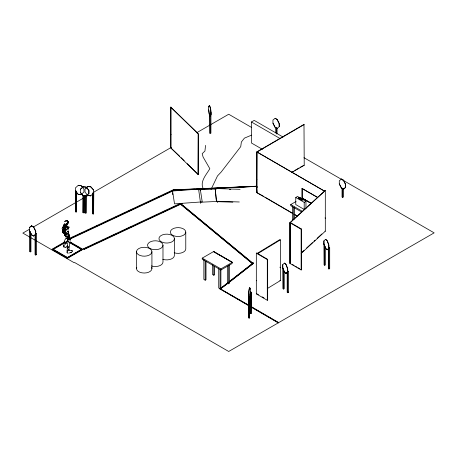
<?xml version="1.0" encoding="UTF-8"?>
<svg xmlns="http://www.w3.org/2000/svg" width="457" height="457" viewBox="0 0 457 457"><rect width="100%" height="100%" fill="white"/><g stroke="black" fill="none" stroke-linecap="round" stroke-linejoin="round"><path stroke-width="0.69" d="M67.687 222.399L67.693 221.377L67.75 222.508M64.705 225.061L64.814 223.73L65.168 224.581L64.431 224.878L65.151 224.627M200.589 203.359L198.675 189.815L215.761 189.004M217.681 202.548L217.686 201.406L200.6 202.217M68.019 234.372L67.91 237.023L68.47 237.217L68.396 235.584L68.75 236.532M63.135 231.693L63.203 232.773L63.215 230.591L63.152 232.659L62.889 230.488L63.055 232.756L62.62 230.625L62.495 231.431L62.969 232.739L62.695 230.859L63.095 232.887L63.095 230.848M63.306 229.688L63.609 229.871L63.289 230.448L62.7 230.471L62.7 230.002L63.146 232.79L62.838 230.042L63.169 232.699L63.157 231.528L64.157 231.053L63.266 231.785M63.603 230.168L63.609 229.871M67.47 221.154L67.607 222.993L67.865 222.273L67.607 222.993M70.041 239.211L70.047 238.914L69.978 239.211M67.482 247.523L67.27 249.014L67.328 247.454M64.78 224.404L64.814 223.73M67.91 237.029L68.659 237.114C68.47 236.229 67.527 237.977 68.659 237.114L68.893 236.617M63.237 227.86L63.352 227.175L63.774 227.358L63.546 228.489L63.037 228.351L63.563 228.192L63.672 228.626M62.7 230.471L63.689 230.299L63.357 229.854C64.705 230.179 62.066 231.242 62.957 230.168M68.042 237.212L68.556 236.812L68.659 237.114M63.871 245.22L63.951 244.124M68.933 249.111L68.853 250.247L69.104 247.471M67.202 249.339L67.053 252.681L67.156 252.264M69.413 236.852L68.916 235.938M67.716 221.205L67.75 222.616M66.396 225.073L66.059 224.581M69.755 242.587L69.384 245.895M69.493 237.36L69.39 236.623M64.386 229.448L63.929 229.111M69.847 239.291L69.818 238.617M232.853 202.171L216.475 201.64L215.184 188.513L240.102 189.324M216.475 201.64L215.184 188.513M205.553 145.377L204.942 151.033L202.188 153.683L203.102 157.037L209.837 168.696C206.307 174.848 199.046 182.052 203.713 189.541M63.58 225.929L64.328 224.364M68.533 234.298L68.361 232.864M249.745 295.411L249.99 293.411M249.768 296.764C251.916 281.449 247.14 288.624 248.808 297.935M66.419 224.587L66.179 225.421L66.396 224.478L66.208 224.764M248.619 297.01L248.814 296.462L249.756 296.576L249.568 318.038L248.619 317.923L248.619 293.971L249.768 287.779M65.717 228.054L66.116 227.523L65.597 228.951L65.962 229.334M65.031 244.581L66.082 242.878L65.842 243.775L66.254 242.193L66.082 242.878L65.368 243.158L64.071 242.45L64.169 241.736M62.678 227.906L62.855 226.672M63.849 245.7L63.854 247.146M64.683 227.089L64.597 225.781M66.448 224.821L66.305 225.101L66.391 224.044L66.185 225.781L66.465 224.198L66.425 224.713M67.008 221.142L67.116 220.674L68.082 222.422L67.773 223.342L68.013 221.782L67.807 222.913L66.945 223.907L67.933 222.022L67.613 221.491M64.58 234.213L64.711 235.281L65.265 235.521M69.264 246.174L68.881 246.78L67.288 246.597L67.368 243.924L68.099 242.199M64.368 241.102L64.603 242.41L65.477 242.576L66.368 241.65M63.095 230.299C62.535 229.711 63.146 230.962 63.255 229.637M69.921 238.474L69.835 239.142L69.675 237.914M68.613 239.211L68.561 238.902L68.504 239.314M66.265 233.127L66.488 232.145M68.236 239.188L68.47 238.514L68.956 238.537L68.67 239.091M63.849 226.032L64.18 225.107M68.521 230.208L68.659 229.654M63.86 224.77L63.837 226.746L63.46 226.266M66.619 224.673L67.647 222.873L67.447 223.222M69.207 239.211L69.178 238.908M66.465 224.198L67.276 223.599M63.277 229.408L63.146 229.854L62.752 229.705M64.111 224.57L64.488 225.604L63.763 225.775L64.517 224.73M65.214 230.042L64.768 231.333L64.814 230.454M66.859 225.724C64.46 223.45 69.241 227.135 64.968 226.375L64.597 225.912M64.437 224.467L64.3 224.895L64.26 224.416L64.608 224.633M250.156 292.074L251.287 292.217L251.099 313.679L250.156 313.565L250.345 292.103M249.568 318.038L249.756 296.576M251.099 313.679L251.287 292.217M248.619 317.923L248.814 296.462M250.156 313.565L250.345 313.022M62.415 230.602L62.94 229.814L62.792 230.179M83.031 187.793L81.163 185.639L78.273 185.296L81.129 185.748L83.922 188.987L83.922 192.02L81.129 194.733L78.238 194.391L75.382 191.043L75.611 190.392L75.416 211.854L76.365 211.968L76.553 191.9M78.238 194.391L75.416 190.935L76.365 191.049L76.365 211.968M81.129 194.733L78.273 194.282M87.87 186.536L90.8 186.77L93.599 190.009L93.599 213.962L92.651 213.847L92.651 192.934L93.599 193.043L90.76 195.864L87.87 195.527L85.013 192.174L85.013 189.112L87.87 186.536L90.76 186.879L93.599 190.009M87.87 195.527L87.093 194.459M84.157 195.55L83.962 212.831L83.02 212.716L83.208 195.442M90.76 195.864L87.91 195.413M86.19 195.122L86.002 213.099L85.053 212.985L85.248 212.442M93.559 193.157L93.788 192.5L93.599 213.962M92.651 213.847L92.845 193.785M69.03 239.228L69.001 238.463M80.369 189.307L83.225 186.736L86.11 187.079L88.909 190.318L88.869 193.465L86.076 196.173L83.185 195.83L80.329 192.477L80.369 189.307L83.225 186.736M80.329 192.477L83.225 195.722L86.11 196.064L88.909 193.357M88.869 193.465L88.869 190.426L86.11 187.079M64.477 240.548L65.854 238.497M63.614 232.79L63.597 233.304L64.374 232.956L63.494 232.396L64.237 231.625M67.076 250.967L67.225 250.665M210.106 116.187L210.843 114.741C211.111 111.714 210.306 107.972 209.529 105.527C210.98 108.32 211.06 111.622 211.031 114.713C209.14 119.78 208.375 108.006 208.586 106.841L209.34 105.556M211.06 189.409L217.486 175.939L221.159 172.055L240.742 146.617L241.353 142.024L244.409 138.134L251.573 135.135M64.643 231.002L64.9 230.511L64.774 231.333L64.528 231.042L64.768 231.333M69.647 238.28L69.567 238.857M66.522 224.438L67.156 223.502L65.934 224.833M64.574 233.396L65.1 232.333L64.431 233.179L64.723 233.356M64.169 231.253L64.077 232.493L63.934 231.779M66.111 229.323L65.997 228.786M209.529 105.527L208.586 106.841M67.825 223.199L66.254 224.558L67.99 222.965M64.511 225.524L65.448 225.478L64.374 225.192L64.26 224.416M64.614 230.688L64.34 231.128L65.425 233.236L66.722 233.91M64.883 224.61L64.391 225.227M65.734 229.523L65.3 230.425M64.968 232.527L65.151 232.847M68.956 238.537L68.739 238.851L69.224 238.628M67.567 229.323C69.07 226.272 68.31 227.763 67.487 226.318L67.676 226.529M67.339 233.818L67.647 233.396M68.396 235.903L69.058 235.029L68.584 233.367L69.15 235.372L68.373 236.235M67.299 229.134L68.11 227.592L67.819 226.929M64.968 226.375L64.911 225.404M64.523 221.736L65.614 220.891L66.928 220.622M67.459 251.224L67.802 250.824M64.78 226.004L65.248 225.804L64.648 225.724M68.796 253.098L71.526 252.287M287.721 292.737L287.721 268.785L286.145 264.5L284.511 263.083L282.74 264.654L282.74 267.716L284.351 272.132L285.985 273.549L287.562 271.886L288.527 271.515L288.527 292.429L287.721 292.737L287.19 292.274L287.19 272.058M285.985 273.549L287.721 271.824M329.166 247.283L329.697 247.745L329.697 268.659L328.897 268.967L328.897 245.015L327.315 240.73L325.681 239.314L323.91 240.885L323.91 243.947L325.521 248.362L327.155 249.779L328.897 248.054M61.958 228.591L63.009 227.609M35.052 234.424L35.052 254.64L35.732 255.035L35.732 231.082L33.715 227.003L31.63 225.804L29.431 227.597L29.431 230.659L31.493 234.869L33.578 236.069L35.732 234.121M275.148 118.277L272.949 120.071L272.949 123.133L275.011 127.343L277.096 128.543L279.25 126.595L279.25 123.556L277.233 119.477L275.148 118.277L277.096 119.557L279.118 123.636L279.25 126.595M341.482 179.013L339.288 180.806L339.288 183.868L341.35 188.073L343.436 189.278L345.589 187.33L345.589 184.291L343.567 180.212L341.482 179.013L343.436 180.292L345.452 184.365L345.452 187.404M343.436 189.278L345.589 187.33M325.31 190.478L290.126 222.827L290.126 263.54L289.835 263.432L289.835 222.719L325.31 190.478L325.31 231.191L301.157 253.401M301.386 252.812L304.014 250.396M306.641 247.985L312.417 242.673M313.993 241.222L315.039 240.256M317.141 238.326L321.865 233.984M78.273 185.296L75.382 187.981L75.416 211.854M86.007 188.147L87.91 186.427M67.613 227.015L68.024 227.563M69.373 238.657L69.401 238.091M66.699 224.478L66.671 223.924L65.939 224.707M31.63 225.804L29.431 227.597M66.242 221.034L66.573 220.76M228.323 283.06L220.211 289.03L220.211 288.635L228.02 282.535M229.134 281.661L253.121 262.929L253.424 263.061L253.424 263.455L229.437 282.186M220.514 289.161L220.514 288.767L227.769 283.1M229.437 281.792L253.424 263.061M220.211 289.03L228.02 282.929M229.134 282.06L253.121 263.323L253.121 262.929M67.762 247.551L67.15 246.986L67.647 246.643M66.568 224.576L66.739 224.456M280.364 239.885L257.788 253.635L257.268 253.349L279.844 239.599L280.364 239.885L280.364 280.598L267.294 288.556M64.317 234.127L64.814 234.829M66.916 220.988L67.248 221.091M65.031 247.694L65.791 247.243M66.728 229.643L65.757 229.797M68.984 235.504L69.138 235.069M304.219 124.521L256.908 152.101L256.68 192.683L256.68 151.97L303.991 124.395L304.219 165.234L291.932 172.398M292.314 171.912L293.543 171.192M294.776 170.478L299.078 167.97M300.306 167.256L304.219 165.234M29.431 229.294L22.85 233.093L74.245 262.769L74.657 262.529L228.706 351.473L434.15 232.859L303.974 157.699M33.133 227.158L84.956 197.241M86.19 196.527L88.041 195.459M93.594 192.254L171.329 147.371M196.624 132.77L228.706 114.244L251.533 127.423M31.493 225.878L33.715 227.003M29.431 230.659L31.63 234.789L33.578 236.069M35.732 255.035L36.417 254.64L36.417 233.727L35.6 234.195L35.732 231.082M262.484 149.376L251.441 143.001L251.441 121.985L254.201 120.391L283.032 137.037M29.568 230.591L29.568 251.504L30.248 251.898L30.933 251.504L30.933 233.378M69.83 241.77L82.614 249.151L82.614 249.551L67.396 258.342L52.178 249.551L52.178 249.151L64.351 242.119M64.317 242.633L53.041 249.139L67.425 257.445L81.666 249.225L69.681 242.301M66.094 241.604L67.282 240.919L68.481 241.61M64.317 243.038L53.041 249.545L54.24 250.236M66.094 242.01L67.282 241.325L68.481 242.016M272.949 123.133L275.148 127.263L277.096 128.543M68.019 257.508L69.795 256.48M70.984 255.794L81.666 249.625L69.681 242.707M52.178 249.151L67.396 257.937L82.614 249.151M295.748 197.47L297.501 196.453L305.956 201.337L305.956 208.421L304.196 209.432L295.748 204.553L295.748 197.47L304.196 202.348L305.956 201.337M298.832 197.475L299.244 197.235L302.38 199.046L302.38 200.149L301.968 200.389L298.832 198.578L298.832 197.475L301.968 199.286L301.968 200.389M298.832 198.578L299.244 198.338M299.438 198.184L302.031 199.68L301.62 199.915L299.438 198.658L299.438 198.184L299.849 197.95L302.031 199.206M299.438 198.658L299.849 197.95M301.574 211.939L290.726 205.679L290.726 204.576L296.079 201.486M302.38 199.046L301.62 199.441L301.62 199.915M232.11 262.438L232.11 263.54L220.908 270.007L202.228 259.228L202.228 258.125L213.716 251.493L232.305 262.329L213.522 251.607L232.202 262.387L220.908 268.91L220.868 288.298L220.051 288.773L218.726 288.007L218.726 268.173M339.288 183.868L341.482 187.998L343.567 189.198M342.042 188.038L342.042 196.996L342.727 197.39L343.407 196.996L343.407 188.724M203.868 259.593L203.868 279.427L205.193 280.192L206.01 279.718L206.01 261.301M212.476 264.54L212.476 274.457L213.802 275.223L214.619 274.748L214.619 266.248M227.335 266.037L227.335 283.037L228.66 283.803L229.477 283.329L229.477 264.911M67.944 233.687L68.487 233.378L68.481 232.127L67.802 231.082M256.96 151.987L324.27 190.992L256.96 151.987L256.96 192.7L292.674 213.516M256.96 192.7L263.929 196.533M311.617 203.645L302.02 198.058L302.02 188.455L317.209 197.081M311.211 203.188L302.02 198.058L311.663 203.622M290.166 222.856L290.532 222.645L301.506 229.043L301.506 269.756L301.14 269.967L290.166 263.569L290.166 222.856L301.14 229.254L301.14 269.967M256.326 253.178L256.691 252.967L267.665 259.365L267.665 300.078L267.299 300.289L256.326 293.891L256.326 253.178L267.299 259.576L267.299 300.289M301.14 229.254L301.506 229.043M267.299 259.576L267.665 259.365M249.025 305.345L220.051 288.744L249.025 305.596M220.051 269.641L220.051 288.995L220.28 288.613M256.326 280.758L256.691 280.552M290.166 263.569L290.532 263.358M256.326 293.891L256.691 293.68L258.519 294.748M278.387 322.436L278.159 322.819L278.387 322.436L250.859 306.413M65.494 231.71L65.003 231.985L64.883 231.619M67.385 223.593L67.773 223.273L66.905 224.37C68.339 223.513 68.59 221.297 67.093 220.897M66.156 242.216L64.603 242.41M68.024 234.664L68.63 234.35L68.31 233.047M70.395 252.807L72.457 251.539M69.927 238.137L173.906 189.472L174.391 189.815L174.391 190.232L69.767 239.205M72.509 237.349L73.8 236.743M78.97 234.327L81.552 233.116M86.721 230.699L89.304 229.488M95.759 226.466L98.346 225.255M103.51 222.839L106.093 221.628M115.135 217.395L117.717 216.19M120.951 214.676L125.469 212.562M128.697 211.048L133.221 208.935M137.74 206.815L140.967 205.307M158.408 197.144L159.699 196.539M164.868 194.122L167.451 192.911M174.391 189.815L69.767 238.788L69.938 239.268M182.217 203.531L84.048 249.476L83.568 249.134L83.568 248.717L179.795 203.673M84.859 248.528L89.378 246.414M93.902 244.295L96.484 243.09M101.648 240.668L104.236 239.462M106.818 238.251L108.109 237.646M109.4 237.04L111.982 235.835M113.273 235.229L115.861 234.018M121.025 231.602L123.607 230.391M126.84 228.877L128.777 227.974M130.068 227.369L131.359 226.763M137.82 223.741L139.111 223.136M155.254 215.578L157.836 214.367M163.006 211.951L167.525 209.837M172.049 207.718L175.277 206.21M83.568 248.717L84.048 249.059L181.572 203.416M64.009 232.573L64.865 232.173L65.265 232.756L65.168 234.338L66.556 234.915M62.917 231.876L62.855 231.408M68.756 238.977C68.327 239.794 67.259 238.246 67.91 239.188L67.63 238.845M180.344 203.719L180.744 203.559L253.007 263.295L252.607 263.843L180.344 204.108L180.344 203.719L252.607 263.461L252.607 263.843M180.344 204.108L180.744 203.942L253.007 263.683M252.607 263.461L253.007 263.295M62.975 230.574L63.289 230.448M325.681 239.314L327.155 240.793L328.732 245.078L328.732 248.117L329.697 247.745M323.91 240.885L324.07 264.803L324.601 265.271L325.407 264.963L325.407 246.831M323.91 243.947L325.681 248.3L327.155 249.779M284.511 263.083L285.985 264.563L287.562 268.847L287.562 271.886M282.74 264.654L282.9 288.573L283.431 289.041L284.237 288.733L284.237 271.298M282.74 267.716L284.511 272.069L286.145 273.486M62.866 231.653L63.489 231.425M67.082 245.535L67.682 245.312M64.94 221.234L66.368 220.714M170.752 107.144L198.355 133.798L198.132 174.585L170.752 147.857L170.752 107.144L198.132 133.872L198.132 174.585M170.752 134.729L171.124 134.604M170.752 147.857L179.595 156.197M64.368 226.318L64.014 226.386M66.893 226.026L65.328 226.444L65.117 226.089M68.002 231.265L67.893 231.91C68.03 230.111 68.847 233.081 68.504 233.67L68.67 233.161L68.453 234.178L68.647 232.956L68.464 233.824L68.247 232.704M68.116 237.908L67.328 237.543M65.842 247.048L67.23 246.763M66.094 229.705L66.608 229.614M68.242 237.012L67.87 237.08L68.35 237.263M68.173 238.257L67.356 237.857M209.34 114.547L208.769 109.874M209.729 114.707L209.98 133.37L210.911 133.227L210.911 112.313M67.133 223.913L67.75 223.85M67.076 223.793L66.671 223.924M172.54 190.992L200.252 188.992L202.234 201.874L174.523 203.873L172.54 190.992L172.575 192.163M67.516 238.063L66.716 238.006M67.893 247.637L68.841 247.585L69.201 246.843M194.659 189.347L174.088 190.238L174.066 189.804L256.348 186.239L256.377 186.673L256.931 186.639M174.088 189.986L256.377 186.422M174.066 190.055L194.636 189.164M198.892 188.981L256.348 186.239M197.498 189.227L256.931 186.37L257.085 187.673M67.659 238.52L66.831 238.497L67.23 238.525L66.488 238.051M66.648 224.061L67.019 223.907L66.242 224.85L66.756 224.147L66.076 224.45L66.459 224.113M215.138 188.918L216.567 188.964M229.38 189.381L230.802 189.427M216.515 201.24L239.302 201.977M250.345 289.035L249.579 287.756M250.156 292.651L251.099 292.76M248.431 296.987L249.568 297.119M83.185 186.844L86.076 187.187M68.082 231.71L68.339 232.15L67.979 231.362M65.997 230.1L66.488 230.191M67.476 226.238L66.076 226.461L65.003 228.34L65.471 226.792L65.797 227.363L67.642 226.735M67.208 236.817L66.065 236.595C64.1 236.069 64.591 231.476 65.111 234.972L65.614 235.686L67.322 236.412M65.368 243.158L64.071 242.45M64.077 230.619L64.557 230.734M67.356 253.029L67.95 253.178M325.018 217.955L325.51 218.132M325.018 231.088L325.31 231.191M289.835 222.719L290.126 222.827M67.487 221.091C68.441 221.377 67.922 224.004 67.607 223.187M253.121 263.323L253.424 263.455M220.211 288.635L220.514 288.767M64.431 230.636L64.831 230.522L64.009 231.133L64.288 231.55M65.402 235.938L64.683 235.024M279.844 267.185L280.364 267.471M279.844 280.312L280.364 280.598M256.526 179.47L256.908 179.687M251.441 121.985L280.272 138.631M290.726 204.576L302.78 211.534M202.228 258.125L220.908 268.91M68.613 241.062L67.396 240.359L67.396 240.765M70.441 242.524L72.874 243.929M74.702 244.986L78.353 247.094M35.732 233.333L36.417 233.727M55.44 250.927L63.826 255.771M65.025 256.463L66.825 257.502M30.248 251.11L30.933 251.504M35.732 254.246L36.417 254.64M250.859 306.664L278.387 322.688M220.051 288.995L248.802 305.727M251.247 307.15L278.159 322.819M302.02 188.455L317.609 197.538M265.157 197.253L292.868 213.402M294.714 214.476L297.176 215.915M293.902 214.23L296.981 216.024M292.36 264.426L294.188 265.494M295.411 266.203L296.627 266.917M297.85 267.625L299.678 268.693M262.175 296.879L264.009 297.947M68.967 250.299L68.67 250.122L72.103 250.75M174.391 190.232L173.906 189.472M67.345 239.765L67.83 240.114L67.83 239.691M67.008 237.84L67.453 238.154M67.15 238.274L67.596 238.594M65.842 237.891L66.282 238.206M329.166 268.196L329.697 268.659M328.897 268.967L328.36 268.505L328.36 247.591M287.996 271.052L288.527 271.515M287.996 291.966L288.527 292.429M68.401 239.034L68.75 239.302L68.139 239.485L67.739 239.108M72.063 250.784L71.823 250.556L72.389 251.167M65.922 233.019L65.38 232.533L66.202 233.293M181.115 157.682L184.16 160.653M187.199 163.623L198.355 174.511M69.15 227.026L69.544 227.415M64.031 229.014C64.591 231.111 63.426 226.758 64.226 228.26L64.34 229.448L64.049 228.671M69.83 237.389L69.567 236.989L69.51 237.429M33.578 227.083L35.6 231.156M68.042 227.158L68.727 228.546M209.78 115.061L210.289 116.158M68.858 234.864L68.984 235.161M62.86 231.945L62.683 231.471M65.882 236.395L66.008 236.777M70.184 241.045L69.761 238.685M67.785 221.839L67.916 222.393M67.67 226.289L67.99 226.935L67.625 226.209M172.609 193.328L172.815 194.688M64.186 246.66L64.288 247.328M67.15 246.986L67.208 247.346M63.015 230.625L63.06 232.819L62.82 230.608L63.123 232.733L63.049 231.339M256.377 186.393L257.08 192.517M65.34 235.732L65.362 236.023M64.534 225.941L64.568 227.106M200.252 188.992L200.286 190.163M342.727 188.433L342.727 197.39M324.601 245.049L324.601 265.271M304.196 202.348L304.196 209.432M302.22 188.341L302.22 197.944M294.508 207.044L294.508 219.086M293.691 207.518L293.691 219.56M292.366 206.044L292.366 220.211M283.431 268.819L283.431 289.041M277.073 128.034L277.073 133.61M276.388 127.726L276.388 134.004M275.708 127.337L275.708 132.913M228.66 265.386L228.66 283.803M213.802 266.014L213.802 275.223M209.98 115.244L209.98 133.37M205.193 261.067L205.193 280.192M185.776 232.076A7.712 4.45 0 0 1 174.208 235.932A7.712 4.45 0 0 1 174.208 228.22A7.712 4.45 0 0 1 185.776 232.076L185.776 248.922A7.712 4.45 0 0 1 174.208 252.778M174.385 238.594A7.712 4.45 0 0 1 162.818 242.45A7.712 4.45 0 0 1 162.818 234.738A7.712 4.45 0 0 1 174.385 238.594L174.385 255.44A7.712 4.45 0 0 1 162.818 259.296M174.066 189.804L174.088 190.238M170.975 107.069L170.975 147.782M162.983 245.238A7.712 4.45 0 0 1 151.416 249.094A7.712 4.45 0 0 1 151.416 241.382A7.712 4.45 0 0 1 162.983 245.238L162.983 262.078A7.712 4.45 0 0 1 151.416 265.934M151.924 251.733A7.712 4.45 0 0 1 140.356 255.589A7.712 4.45 0 0 1 140.356 247.877A7.712 4.45 0 0 1 151.924 251.733L151.924 268.579M136.5 251.733L136.5 268.579M86.002 195.67L86.002 213.099M85.053 195.556L85.053 212.985M84.048 249.059L84.048 249.476M83.962 196.099L83.962 212.831M83.02 195.288L83.02 212.716M67.396 257.937L67.396 258.342M67.282 240.919L67.282 241.325M30.248 231.682L30.248 251.898M151.661 267.425A7.712 4.45 0 0 1 144.212 273.029A7.712 4.45 0 0 1 136.763 267.425M64.111 232.933L64.014 233.241L64.111 232.933M66.922 233.973C66.836 236.823 66.225 233.03 66.922 233.973M63.786 227.643L63.786 227.643M63.826 245.963L63.746 246.409L63.951 245.323L63.826 245.963M64.009 243.015L63.809 243.364L64.009 243.015M68.373 232.653L67.727 233.281L68.379 232.653M64.723 233.875L64.654 234.224L64.723 233.875M66.962 223.833L66.305 224.176L66.979 223.884M63.272 232.219L63.272 232.219M67.933 238.605L67.573 238.771L67.933 238.605M66.808 224.901L66.808 224.901M65.305 232.562L65.003 231.985L65.305 232.562M65.174 227.677L64.963 227.386L65.345 228.163L65.174 227.677M67.288 246.597L67.139 246.26L67.288 246.597M67.699 221.599L67.625 221.165L67.682 221.605"/></g></svg>
